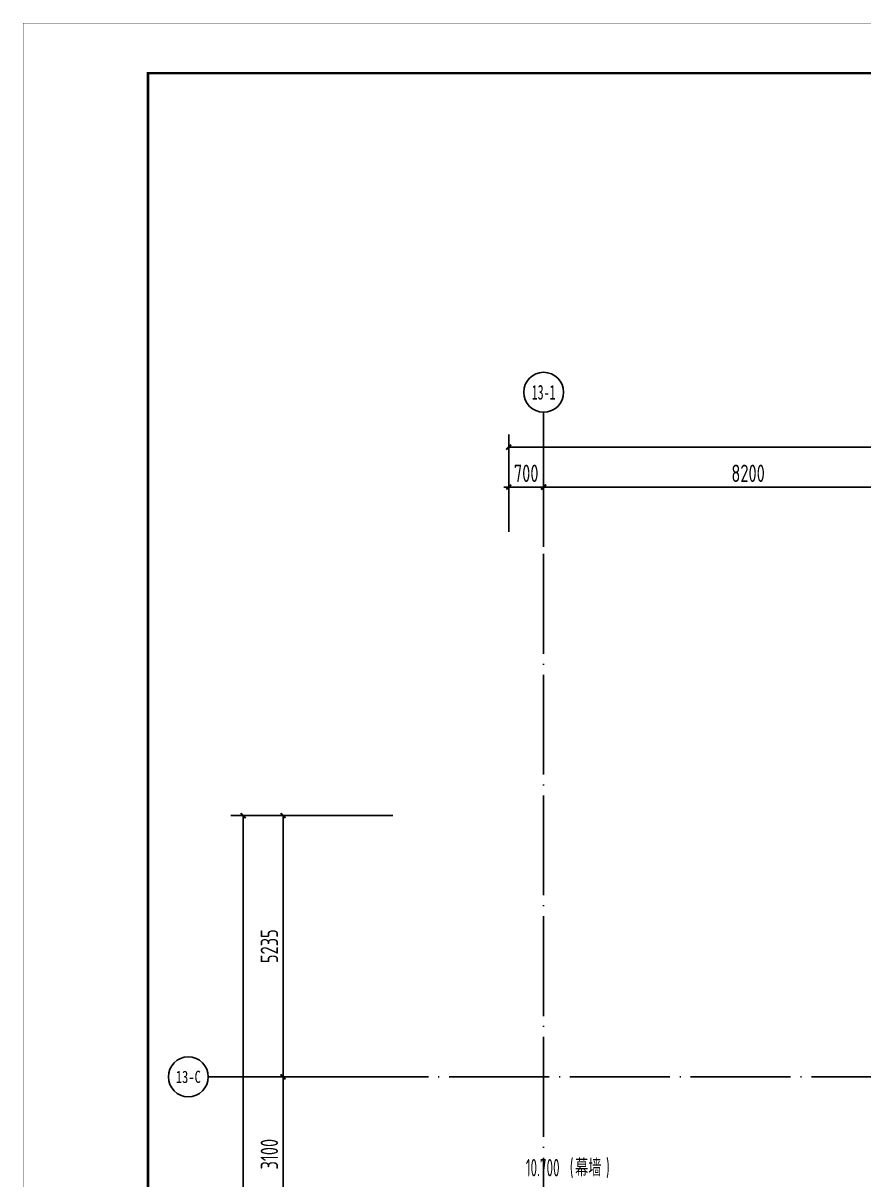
# Model space of a CAD drawing. Extents: x -228436 to 200315, y -41539 to 163917.
# Drawn here: x -10637 to 6222, y 140735 to 163917 of the extents above; entities that cross this region are included whole.
import ezdxf
from ezdxf.enums import TextEntityAlignment as Align

# ---------------------------------------------------------------- set-up
doc = ezdxf.new("R2010")
doc.units = 0
doc.header["$LTSCALE"] = 1000
doc.header["$MEASUREMENT"] = 0
doc.linetypes.add('X-104 13#平面$0$DOTE', pattern=[2.42, 2, -0.2, 0.02, -0.2])
for name, color, linetype in [('AXIS_TEXT', 7, 'Continuous'), ('X-104 13#平面$0$01-标注_轴线坐标', 132, 'Continuous'), ('X-104 13#平面$0$02-TEXT_标注', 130, 'Continuous'), ('X-104 13#平面$0$02-TEXT_轴号', 7, 'Continuous'), ('X-104 13#平面$0$A_AXIS-轴线', 36, 'X-104 13#平面$0$DOTE')]:
    doc.layers.add(name, color=color, linetype=linetype)
doc.styles.add('COMPLEX', font='COMPLEX')
doc.styles.add('X-104 13#平面$0$_TCH_AXIS', font='STXIHEI_0.TTF', dxfattribs={"width": 0.75})
doc.styles.add('X-104 13#平面$0$_TCH_DIM', font='ros1.shx', dxfattribs={"width": 0.8, "bigfont": 'jd.shx'})
doc.styles.add('X-104 13#平面$0$_TCH_DIM_T3', font='ros1.shx', dxfattribs={"width": 0.8, "bigfont": 'jd.shx'})
doc.dimstyles.new('X-104 13#平面$0$_TCH_ARCH&&100', dxfattribs={"dimtxt": 350, "dimasz": 100, "dimexe": 250, "dimexo": 300, "dimgap": 100, "dimtad": 1, "dimdec": 0, "dimzin": 0, "dimdsep": 46, "dimtxsty": 'X-104 13#平面$0$_TCH_DIM_T3', "dimblk": 'X-104 13#平面$0$_ArchTick', "dimcen": 0.09, "dimclrt": 7, "dimazin": 2, "dimtfac": 1, "dimtdec": 0, "dimtix": 1, "dimtmove": 2, "dimatfit": 3, "dimfxl": 0, "dimtolj": 1, "dimtzin": 0, "dimarcsym": 0})

# ---------------------------------------------------------------- blocks, each defined once
blk = doc.blocks.new('图框-A1')
for points, const_width in [([(0, 0), (841, 0), (841, 594), (0, 594)], 0.05), ([(766, 584), (25, 584), (25, 10), (766, 10)], 0.5)]:
    blk.add_lwpolyline(points, close=True, dxfattribs=dict(const_width=const_width))
blk = doc.blocks.new('_AXISO')
blk.add_circle((0, 0), 0.5)
at = {"layer": 'AXIS_TEXT', "style": 'COMPLEX', "width": 1.041667}
blk.add_attdef('A', text='', height=0.56, dxfattribs=at).set_placement((-0.25, -0.28), (0.25, -0.28), align=Align.FIT)
blk = doc.blocks.new('X-104 13#平面$0$_ArchTick')
at = {"color": 0, "linetype": 'ByBlock', "const_width": 0.4}
blk.add_lwpolyline([(-0.5, -0.5), (0.5, 0.5)], dxfattribs=at)
blk = doc.blocks.new('*D767')
at = {"layer": 'Defpoints', "color": 0, "transparency": 16777216}
for p in [(-6225, 23235), (-2925, 23235), (-2925, -2700)]:
    blk.add_point(p, dxfattribs=at)
at = {"layer": 'X-104 13#平面$0$01-标注_轴线坐标', "color": 0, "lineweight": -2, "transparency": 16777216}
for p, q in [((-3225, 23235), (-6475, 23235)), ((-6225, -2700), (-6225, 23235)), ((-3225, -2700), (-6475, -2700))]:
    blk.add_line(p, q, dxfattribs=at)
at = {"layer": 'X-104 13#平面$0$01-标注_轴线坐标', "color": 0, "lineweight": -2, "transparency": 16777216, "xscale": 100, "yscale": 100, "zscale": 100}
for p, rotation in [((-6225, 23235), 90), ((-6225, -2700), 270)]:
    blk.add_blockref('X-104 13#平面$0$_ArchTick', p, dxfattribs=dict(at, rotation=rotation))
at = {"layer": 'X-104 13#平面$0$01-标注_轴线坐标', "color": 7, "transparency": 16777216, "insert": (-6500, 10268), "char_height": 350, "attachment_point": 5, "rotation": 90, "style": 'X-104 13#平面$0$_TCH_DIM_T3'}
blk.add_mtext('\\A1;25935', dxfattribs=at)
blk = doc.blocks.new('*D771')
at = {"layer": 'Defpoints', "color": 0, "transparency": 16777216}
for p in [(-5425, 18000), (-2925, 18000), (-2925, 14900)]:
    blk.add_point(p, dxfattribs=at)
at = {"layer": 'X-104 13#平面$0$01-标注_轴线坐标', "color": 0, "lineweight": -2, "transparency": 16777216}
for p, q in [((-3225, 18000), (-5675, 18000)), ((-5425, 14900), (-5425, 18000)), ((-3225, 14900), (-5675, 14900))]:
    blk.add_line(p, q, dxfattribs=at)
at = {"layer": 'X-104 13#平面$0$01-标注_轴线坐标', "color": 0, "lineweight": -2, "transparency": 16777216, "xscale": 100, "yscale": 100, "zscale": 100}
for p, rotation in [((-5425, 18000), 90), ((-5425, 14900), 270)]:
    blk.add_blockref('X-104 13#平面$0$_ArchTick', p, dxfattribs=dict(at, rotation=rotation))
at = {"layer": 'X-104 13#平面$0$01-标注_轴线坐标', "color": 7, "transparency": 16777216, "insert": (-5700, 16450), "char_height": 350, "attachment_point": 5, "rotation": 90, "style": 'X-104 13#平面$0$_TCH_DIM_T3'}
blk.add_mtext('\\A1;3100', dxfattribs=at)
blk = doc.blocks.new('*D772')
at = {"layer": 'Defpoints', "color": 0, "transparency": 16777216}
for p in [(-5425, 23235), (-2925, 23235), (-2925, 18000)]:
    blk.add_point(p, dxfattribs=at)
at = {"layer": 'X-104 13#平面$0$01-标注_轴线坐标', "color": 0, "lineweight": -2, "transparency": 16777216}
for p, q in [((-3225, 23235), (-5675, 23235)), ((-5425, 18000), (-5425, 23235)), ((-3225, 18000), (-5675, 18000))]:
    blk.add_line(p, q, dxfattribs=at)
at = {"layer": 'X-104 13#平面$0$01-标注_轴线坐标', "color": 0, "lineweight": -2, "transparency": 16777216, "xscale": 100, "yscale": 100, "zscale": 100}
for p, rotation in [((-5425, 23235), 90), ((-5425, 18000), 270)]:
    blk.add_blockref('X-104 13#平面$0$_ArchTick', p, dxfattribs=dict(at, rotation=rotation))
at = {"layer": 'X-104 13#平面$0$01-标注_轴线坐标', "color": 7, "transparency": 16777216, "insert": (-5700, 20618), "char_height": 350, "attachment_point": 5, "rotation": 90, "style": 'X-104 13#平面$0$_TCH_DIM_T3'}
blk.add_mtext('\\A1;5235', dxfattribs=at)
blk = doc.blocks.new('*D783')
at = {"layer": 'Defpoints', "color": 0, "transparency": 16777216}
for p in [(58400, 30620), (-900, 28620), (58400, 28620)]:
    blk.add_point(p, dxfattribs=at)
at = {"layer": 'X-104 13#平面$0$01-标注_轴线坐标', "color": 0, "lineweight": -2, "transparency": 16777216}
for p, q in [((-900, 28920), (-900, 30870)), ((58400, 28920), (58400, 30870)), ((-900, 30620), (58400, 30620))]:
    blk.add_line(p, q, dxfattribs=at)
at = {"layer": 'X-104 13#平面$0$01-标注_轴线坐标', "color": 0, "lineweight": -2, "transparency": 16777216, "xscale": 100, "yscale": 100, "zscale": 100, "rotation": 180}
blk.add_blockref('X-104 13#平面$0$_ArchTick', (-900, 30620), dxfattribs=at)
at = {"layer": 'X-104 13#平面$0$01-标注_轴线坐标', "color": 0, "lineweight": -2, "transparency": 16777216, "xscale": 100, "yscale": 100, "zscale": 100}
blk.add_blockref('X-104 13#平面$0$_ArchTick', (58400, 30620), dxfattribs=at)
at = {"layer": 'X-104 13#平面$0$01-标注_轴线坐标', "color": 7, "transparency": 16777216, "insert": (28750, 30895), "char_height": 350, "attachment_point": 5, "style": 'X-104 13#平面$0$_TCH_DIM_T3'}
blk.add_mtext('\\A1;59300', dxfattribs=at)
blk = doc.blocks.new('*D784')
at = {"layer": 'Defpoints', "color": 0, "transparency": 16777216}
for p in [(-200, 29820), (-900, 28620), (-200, 28620)]:
    blk.add_point(p, dxfattribs=at)
at = {"layer": 'X-104 13#平面$0$01-标注_轴线坐标', "color": 0, "lineweight": -2, "transparency": 16777216}
for p, q in [((-900, 28920), (-900, 30070)), ((-200, 28920), (-200, 30070)), ((-900, 29820), (-1000, 29820)), ((-900, 29820), (-200, 29820)), ((-200, 29820), (-100, 29820))]:
    blk.add_line(p, q, dxfattribs=at)
at = {"layer": 'X-104 13#平面$0$01-标注_轴线坐标', "color": 0, "lineweight": -2, "transparency": 16777216, "xscale": 100, "yscale": 100, "zscale": 100}
blk.add_blockref('X-104 13#平面$0$_ArchTick', (-900, 29820), dxfattribs=at)
at = {"layer": 'X-104 13#平面$0$01-标注_轴线坐标', "color": 0, "lineweight": -2, "transparency": 16777216, "xscale": 100, "yscale": 100, "zscale": 100, "rotation": 180}
blk.add_blockref('X-104 13#平面$0$_ArchTick', (-200, 29820), dxfattribs=at)
at = {"layer": 'X-104 13#平面$0$01-标注_轴线坐标', "color": 7, "transparency": 16777216, "insert": (-550, 30095), "char_height": 350, "attachment_point": 5, "style": 'X-104 13#平面$0$_TCH_DIM_T3'}
blk.add_mtext('\\A1;700', dxfattribs=at)
blk = doc.blocks.new('*D785')
at = {"layer": 'Defpoints', "color": 0, "transparency": 16777216}
for p in [(8000, 29820), (-200, 28620), (8000, 28620)]:
    blk.add_point(p, dxfattribs=at)
at = {"layer": 'X-104 13#平面$0$01-标注_轴线坐标', "color": 0, "lineweight": -2, "transparency": 16777216}
for p, q in [((-200, 28920), (-200, 30070)), ((8000, 28920), (8000, 30070)), ((-200, 29820), (8000, 29820))]:
    blk.add_line(p, q, dxfattribs=at)
at = {"layer": 'X-104 13#平面$0$01-标注_轴线坐标', "color": 0, "lineweight": -2, "transparency": 16777216, "xscale": 100, "yscale": 100, "zscale": 100, "rotation": 180}
blk.add_blockref('X-104 13#平面$0$_ArchTick', (-200, 29820), dxfattribs=at)
at = {"layer": 'X-104 13#平面$0$01-标注_轴线坐标', "color": 0, "lineweight": -2, "transparency": 16777216, "xscale": 100, "yscale": 100, "zscale": 100}
blk.add_blockref('X-104 13#平面$0$_ArchTick', (8000, 29820), dxfattribs=at)
at = {"layer": 'X-104 13#平面$0$01-标注_轴线坐标', "color": 7, "transparency": 16777216, "insert": (3900, 30095), "char_height": 350, "attachment_point": 5, "style": 'X-104 13#平面$0$_TCH_DIM_T3'}
blk.add_mtext('\\A1;8200', dxfattribs=at)
blk = doc.blocks.new('X-104 13#平面$0$zzzzx')
at = {"layer": 'X-104 13#平面$0$01-标注_轴线坐标'}
for p, q in [((-200, 28620.3), (-200, 31320.3)), ((-2925, 18000), (-6925, 18000))]:
    blk.add_line(p, q, dxfattribs=at)
at = {"layer": 'X-104 13#平面$0$A_AXIS-轴线', "linetype": 'X-104 13#平面$0$DOTE'}
for p, q in [((-200, -7401), (-200, 28620.3)), ((60408.4, 18000), (-2925, 18000))]:
    blk.add_line(p, q, dxfattribs=at)
at = {"layer": 'X-104 13#平面$0$01-标注_轴线坐标'}
ref = blk.add_blockref('_AXISO', (-200, 31720.3), dxfattribs=dict(at, xscale=800, yscale=800, zscale=800))
ref.add_attrib('A', '13-1', dxfattribs={"layer": 'X-104 13#平面$0$02-TEXT_轴号', "height": 294.76, "style": 'X-104 13#平面$0$_TCH_AXIS', "width": 0.806882}).set_placement((-438.1, 31572.9), (38.1, 31572.9), align=Align.FIT)
ref = blk.add_blockref('_AXISO', (-7325, 18000), dxfattribs=dict(at, xscale=800, yscale=800, zscale=800))
ref.add_attrib('A', '13-C', dxfattribs={"layer": 'X-104 13#平面$0$02-TEXT_轴号', "height": 246.19, "style": 'X-104 13#平面$0$_TCH_AXIS', "width": 0.90321}).set_placement((-7576.5, 17876.9), (-7073.5, 17876.9), align=Align.FIT)
for p1, p2, distance, picture, middle in [((-900, 28620.3), (58400, 28620.3), 2000, '*D783', (28750, 30895.3)), ((-900, 28620.3), (-200, 28620.3), 1200, '*D784', (-550, 30095.3)), ((-200, 28620.3), (8000, 28620.3), 1200, '*D785', (3900, 30095.3)), ((-2925, -2700), (-2925, 23235.1), 3300, '*D767', (-6500, 10267.5)), ((-2925, 18000), (-2925, 23235.1), 2500, '*D772', (-5700, 20617.5)), ((-2925, 14900), (-2925, 18000), 2500, '*D771', (-5700, 16450))]:
    dim = blk.add_aligned_dim(p1=p1, p2=p2, distance=distance, dimstyle='X-104 13#平面$0$_TCH_ARCH&&100', dxfattribs=at)
    dim.commit()
    dim.dimension.update_dxf_attribs({"geometry": picture, "text_midpoint": middle})
blk = doc.blocks.new('X-104 13#平面')
at = {"xscale": 100, "yscale": 100, "zscale": 100}
blk.add_blockref('图框-A1', (-10634.5, 104514.8), dxfattribs=at)
blk.add_blockref('X-104 13#平面$0$zzzzx', (0, 124800))
at = {"layer": 'X-104 13#平面$0$02-TEXT_标注', "style": 'X-104 13#平面$0$_TCH_DIM'}
for s, height, width, p in [('(', 350, 0.64, (326.4, 140805)), ('幕墙', 347.29, 0.8, (431, 140805)), (')', 350, 0.64, (1051.8, 140805)), ('10.700', 350, 0.64, (-557.7, 140805))]:
    blk.add_text(s, height=height, dxfattribs=dict(at, width=width)).set_placement(p)

msp = doc.modelspace()

# ---------------------------------------------------------------- block references
msp.add_blockref('X-104 13#平面', (0, 0))

doc.saveas('drawing.dxf')
